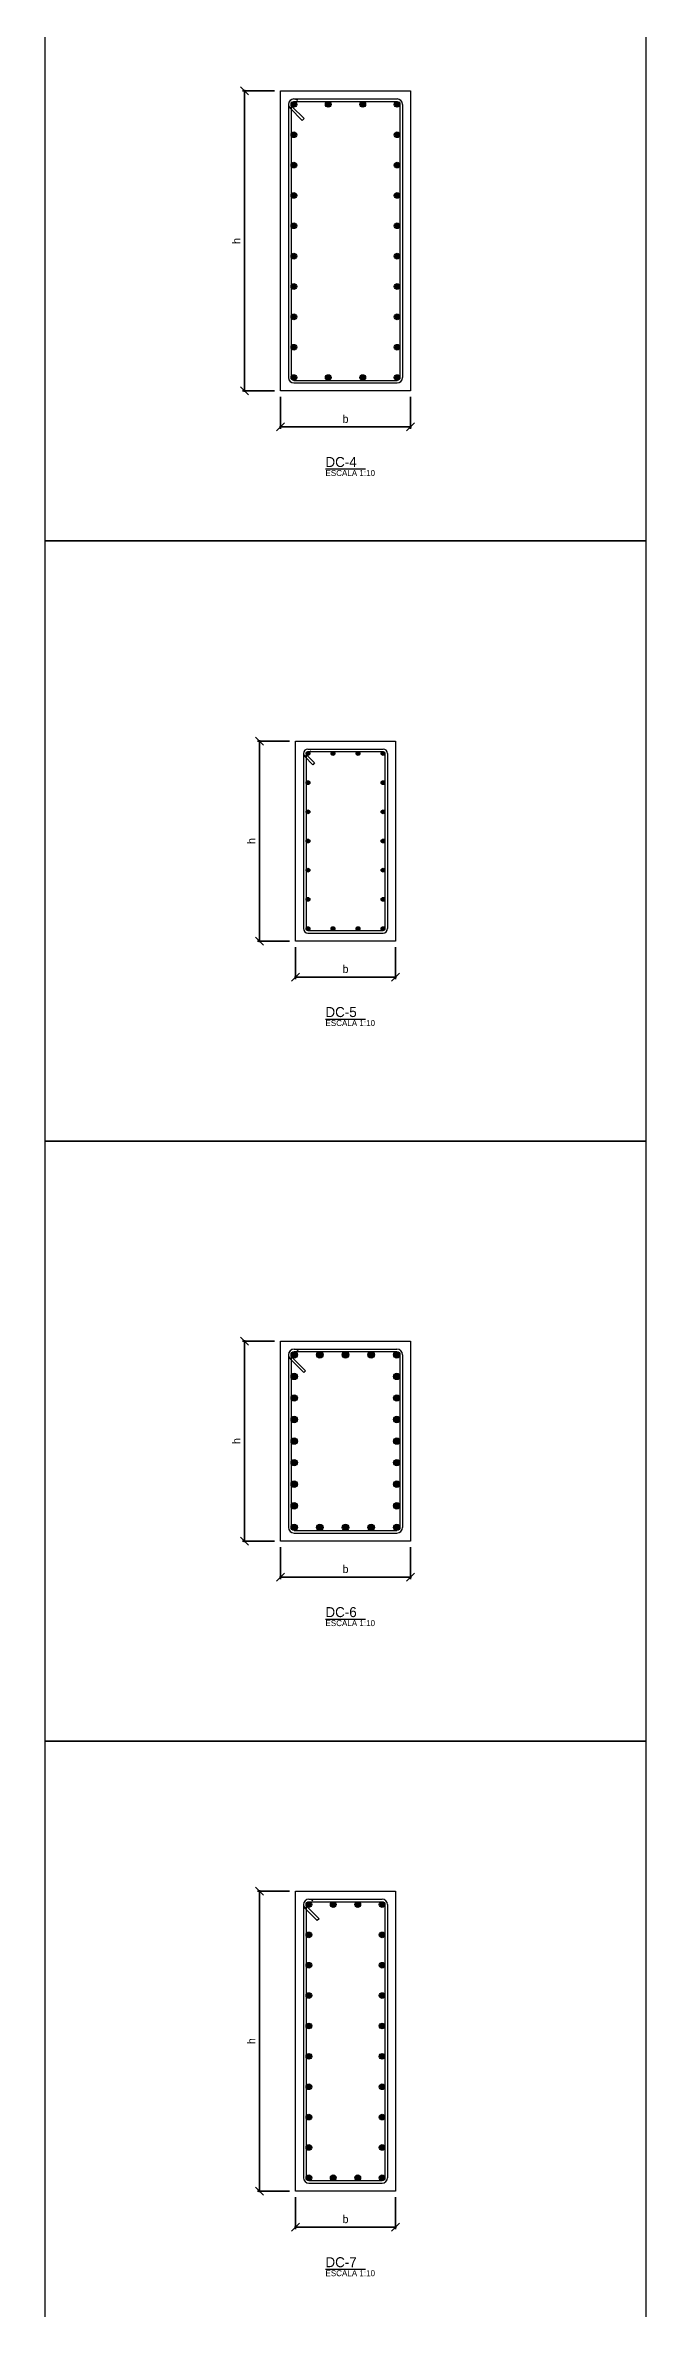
# Model space of a CAD drawing. Header units: metres. Extents: x 100 to 3100, y -41900 to 100.
# Drawn here: x 100 to 3100, y -20738 to -9422 of the extents above; entities that cross this region are included whole.
import ezdxf

# ---------------------------------------------------------------- set-up
doc = ezdxf.new("R2010")
doc.units = ezdxf.units.M
for name, color, linetype in [('Column', 3, 'Continuous'), ('DetailArea', 7, 'Continuous'), ('Rebar', 1, 'Continuous'), ('Text', 8, 'Continuous')]:
    doc.layers.add(name, color=color, linetype=linetype)
doc.styles.add('LiberationSerif', font='LiberationSerif-Regular.ttf')
doc.styles.add('OpenSansCondensed-Light', font='OpenSansCondensed-Light.ttf')
doc.dimstyles.new('EZDXF', dxfattribs={"dimtxt": 0.25, "dimasz": 0.175, "dimexe": 0.375, "dimexo": 0.125, "dimgap": 0.1, "dimtad": 1, "dimlfac": 100, "dimzin": 12, "dimdsep": 46, "dimtxsty": 'OpenSansCondensed-Light', "dimblk": 'ARCHTICK', "dimcen": 2.5, "dimazin": 3, "dimtfac": 0.5, "dimtmove": 2, "dimatfit": 3})

# ---------------------------------------------------------------- blocks, each defined once
blk = doc.blocks.new('_ARCHTICK')
at = {"color": 0, "linetype": 'BYBLOCK', "const_width": 0.15}
blk.add_lwpolyline([(-0.5, -0.5), (0.5, 0.5)], dxfattribs=at)

msp = doc.modelspace()

# ---------------------------------------------------------------- hatches: boundary and pattern name
h = msp.add_hatch(color=1)
h.dxf.hatch_style = 1
edge = h.paths.add_edge_path()
edge.add_ellipse((1342.025, -9717.025), major_axis=(14.325, 0), ratio=1, start_angle=0, end_angle=360)
h = msp.add_hatch(color=1)
h.dxf.hatch_style = 1
edge = h.paths.add_edge_path()
edge.add_ellipse((1514.00833, -9717.025), major_axis=(14.325, 0), ratio=1, start_angle=0, end_angle=360)
h = msp.add_hatch(color=1)
h.dxf.hatch_style = 1
edge = h.paths.add_edge_path()
edge.add_ellipse((1685.99167, -9717.025), major_axis=(14.325, 0), ratio=1, start_angle=0, end_angle=360)
h = msp.add_hatch(color=1)
h.dxf.hatch_style = 1
edge = h.paths.add_edge_path()
edge.add_ellipse((1857.975, -9717.025), major_axis=(14.325, 0), ratio=1, start_angle=0, end_angle=360)
h = msp.add_hatch(color=1)
h.dxf.hatch_style = 1
edge = h.paths.add_edge_path()
edge.add_ellipse((1342.025, -9868.79722), major_axis=(14.325, 0), ratio=1, start_angle=0, end_angle=360)
h = msp.add_hatch(color=1)
h.dxf.hatch_style = 1
edge = h.paths.add_edge_path()
edge.add_ellipse((1857.975, -9868.79722), major_axis=(14.325, 0), ratio=1, start_angle=0, end_angle=360)
h = msp.add_hatch(color=1)
h.dxf.hatch_style = 1
edge = h.paths.add_edge_path()
edge.add_ellipse((1342.025, -10020.56944), major_axis=(14.325, 0), ratio=1, start_angle=0, end_angle=360)
h = msp.add_hatch(color=1)
h.dxf.hatch_style = 1
edge = h.paths.add_edge_path()
edge.add_ellipse((1857.975, -10020.56944), major_axis=(14.325, 0), ratio=1, start_angle=0, end_angle=360)
h = msp.add_hatch(color=1)
h.dxf.hatch_style = 1
edge = h.paths.add_edge_path()
edge.add_ellipse((1342.025, -10172.34167), major_axis=(14.325, 0), ratio=1, start_angle=0, end_angle=360)
h = msp.add_hatch(color=1)
h.dxf.hatch_style = 1
edge = h.paths.add_edge_path()
edge.add_ellipse((1857.975, -10172.34167), major_axis=(14.325, 0), ratio=1, start_angle=0, end_angle=360)
h = msp.add_hatch(color=1)
h.dxf.hatch_style = 1
edge = h.paths.add_edge_path()
edge.add_ellipse((1342.025, -10324.11389), major_axis=(14.325, 0), ratio=1, start_angle=0, end_angle=360)
h = msp.add_hatch(color=1)
h.dxf.hatch_style = 1
edge = h.paths.add_edge_path()
edge.add_ellipse((1857.975, -10324.11389), major_axis=(14.325, 0), ratio=1, start_angle=0, end_angle=360)
h = msp.add_hatch(color=1)
h.dxf.hatch_style = 1
edge = h.paths.add_edge_path()
edge.add_ellipse((1342.025, -10475.88611), major_axis=(14.325, 0), ratio=1, start_angle=0, end_angle=360)
h = msp.add_hatch(color=1)
h.dxf.hatch_style = 1
edge = h.paths.add_edge_path()
edge.add_ellipse((1857.975, -10475.88611), major_axis=(14.325, 0), ratio=1, start_angle=0, end_angle=360)
h = msp.add_hatch(color=1)
h.dxf.hatch_style = 1
edge = h.paths.add_edge_path()
edge.add_ellipse((1342.025, -10627.65833), major_axis=(14.325, 0), ratio=1, start_angle=0, end_angle=360)
h = msp.add_hatch(color=1)
h.dxf.hatch_style = 1
edge = h.paths.add_edge_path()
edge.add_ellipse((1857.975, -10627.65833), major_axis=(14.325, 0), ratio=1, start_angle=0, end_angle=360)
h = msp.add_hatch(color=1)
h.dxf.hatch_style = 1
edge = h.paths.add_edge_path()
edge.add_ellipse((1342.025, -10779.43056), major_axis=(14.325, 0), ratio=1, start_angle=0, end_angle=360)
h = msp.add_hatch(color=1)
h.dxf.hatch_style = 1
edge = h.paths.add_edge_path()
edge.add_ellipse((1857.975, -10779.43056), major_axis=(14.325, 0), ratio=1, start_angle=0, end_angle=360)
h = msp.add_hatch(color=1)
h.dxf.hatch_style = 1
edge = h.paths.add_edge_path()
edge.add_ellipse((1342.025, -10931.20278), major_axis=(14.325, 0), ratio=1, start_angle=0, end_angle=360)
h = msp.add_hatch(color=1)
h.dxf.hatch_style = 1
edge = h.paths.add_edge_path()
edge.add_ellipse((1857.975, -10931.20278), major_axis=(14.325, 0), ratio=1, start_angle=0, end_angle=360)
h = msp.add_hatch(color=1)
h.dxf.hatch_style = 1
edge = h.paths.add_edge_path()
edge.add_ellipse((1342.025, -11082.975), major_axis=(14.325, 0), ratio=1, start_angle=0, end_angle=360)
h = msp.add_hatch(color=1)
h.dxf.hatch_style = 1
edge = h.paths.add_edge_path()
edge.add_ellipse((1514.00833, -11082.975), major_axis=(14.325, 0), ratio=1, start_angle=0, end_angle=360)
h = msp.add_hatch(color=1)
h.dxf.hatch_style = 1
edge = h.paths.add_edge_path()
edge.add_ellipse((1685.99167, -11082.975), major_axis=(14.325, 0), ratio=1, start_angle=0, end_angle=360)
h = msp.add_hatch(color=1)
h.dxf.hatch_style = 1
edge = h.paths.add_edge_path()
edge.add_ellipse((1857.975, -11082.975), major_axis=(14.325, 0), ratio=1, start_angle=0, end_angle=360)
h = msp.add_hatch(color=1)
h.dxf.hatch_style = 1
edge = h.paths.add_edge_path()
edge.add_ellipse((1412.225, -12962.225), major_axis=(9.525, 0), ratio=1, start_angle=0, end_angle=360)
h = msp.add_hatch(color=1)
h.dxf.hatch_style = 1
edge = h.paths.add_edge_path()
edge.add_ellipse((1537.40833, -12962.225), major_axis=(9.525, 0), ratio=1, start_angle=0, end_angle=360)
h = msp.add_hatch(color=1)
h.dxf.hatch_style = 1
edge = h.paths.add_edge_path()
edge.add_ellipse((1662.59167, -12962.225), major_axis=(9.525, 0), ratio=1, start_angle=0, end_angle=360)
h = msp.add_hatch(color=1)
h.dxf.hatch_style = 1
edge = h.paths.add_edge_path()
edge.add_ellipse((1787.775, -12962.225), major_axis=(9.525, 0), ratio=1, start_angle=0, end_angle=360)
h = msp.add_hatch(color=1)
h.dxf.hatch_style = 1
edge = h.paths.add_edge_path()
edge.add_ellipse((1412.225, -13108.15), major_axis=(9.525, 0), ratio=1, start_angle=0, end_angle=360)
h = msp.add_hatch(color=1)
h.dxf.hatch_style = 1
edge = h.paths.add_edge_path()
edge.add_ellipse((1787.775, -13108.15), major_axis=(9.525, 0), ratio=1, start_angle=0, end_angle=360)
h = msp.add_hatch(color=1)
h.dxf.hatch_style = 1
edge = h.paths.add_edge_path()
edge.add_ellipse((1412.225, -13254.075), major_axis=(9.525, 0), ratio=1, start_angle=0, end_angle=360)
h = msp.add_hatch(color=1)
h.dxf.hatch_style = 1
edge = h.paths.add_edge_path()
edge.add_ellipse((1787.775, -13254.075), major_axis=(9.525, 0), ratio=1, start_angle=0, end_angle=360)
h = msp.add_hatch(color=1)
h.dxf.hatch_style = 1
edge = h.paths.add_edge_path()
edge.add_ellipse((1412.225, -13400), major_axis=(9.525, 0), ratio=1, start_angle=0, end_angle=360)
h = msp.add_hatch(color=1)
h.dxf.hatch_style = 1
edge = h.paths.add_edge_path()
edge.add_ellipse((1787.775, -13400), major_axis=(9.525, 0), ratio=1, start_angle=0, end_angle=360)
h = msp.add_hatch(color=1)
h.dxf.hatch_style = 1
edge = h.paths.add_edge_path()
edge.add_ellipse((1412.225, -13545.925), major_axis=(9.525, 0), ratio=1, start_angle=0, end_angle=360)
h = msp.add_hatch(color=1)
h.dxf.hatch_style = 1
edge = h.paths.add_edge_path()
edge.add_ellipse((1787.775, -13545.925), major_axis=(9.525, 0), ratio=1, start_angle=0, end_angle=360)
h = msp.add_hatch(color=1)
h.dxf.hatch_style = 1
edge = h.paths.add_edge_path()
edge.add_ellipse((1412.225, -13691.85), major_axis=(9.525, 0), ratio=1, start_angle=0, end_angle=360)
h = msp.add_hatch(color=1)
h.dxf.hatch_style = 1
edge = h.paths.add_edge_path()
edge.add_ellipse((1787.775, -13691.85), major_axis=(9.525, 0), ratio=1, start_angle=0, end_angle=360)
h = msp.add_hatch(color=1)
h.dxf.hatch_style = 1
edge = h.paths.add_edge_path()
edge.add_ellipse((1412.225, -13837.775), major_axis=(9.525, 0), ratio=1, start_angle=0, end_angle=360)
h = msp.add_hatch(color=1)
h.dxf.hatch_style = 1
edge = h.paths.add_edge_path()
edge.add_ellipse((1537.40833, -13837.775), major_axis=(9.525, 0), ratio=1, start_angle=0, end_angle=360)
h = msp.add_hatch(color=1)
h.dxf.hatch_style = 1
edge = h.paths.add_edge_path()
edge.add_ellipse((1662.59167, -13837.775), major_axis=(9.525, 0), ratio=1, start_angle=0, end_angle=360)
h = msp.add_hatch(color=1)
h.dxf.hatch_style = 1
edge = h.paths.add_edge_path()
edge.add_ellipse((1787.775, -13837.775), major_axis=(9.525, 0), ratio=1, start_angle=0, end_angle=360)
h = msp.add_hatch(color=1)
h.dxf.hatch_style = 1
edge = h.paths.add_edge_path()
edge.add_ellipse((1343.83, -15968.83), major_axis=(16.13, 0), ratio=1, start_angle=0, end_angle=360)
h = msp.add_hatch(color=1)
h.dxf.hatch_style = 1
edge = h.paths.add_edge_path()
edge.add_ellipse((1471.915, -15968.83), major_axis=(16.13, 0), ratio=1, start_angle=0, end_angle=360)
h = msp.add_hatch(color=1)
h.dxf.hatch_style = 1
edge = h.paths.add_edge_path()
edge.add_ellipse((1600, -15968.83), major_axis=(16.13, 0), ratio=1, start_angle=0, end_angle=360)
h = msp.add_hatch(color=1)
h.dxf.hatch_style = 1
edge = h.paths.add_edge_path()
edge.add_ellipse((1728.085, -15968.83), major_axis=(16.13, 0), ratio=1, start_angle=0, end_angle=360)
h = msp.add_hatch(color=1)
h.dxf.hatch_style = 1
edge = h.paths.add_edge_path()
edge.add_ellipse((1856.17, -15968.83), major_axis=(16.13, 0), ratio=1, start_angle=0, end_angle=360)
h = msp.add_hatch(color=1)
h.dxf.hatch_style = 1
edge = h.paths.add_edge_path()
edge.add_ellipse((1343.83, -16076.6225), major_axis=(16.13, 0), ratio=1, start_angle=0, end_angle=360)
h = msp.add_hatch(color=1)
h.dxf.hatch_style = 1
edge = h.paths.add_edge_path()
edge.add_ellipse((1856.17, -16076.6225), major_axis=(16.13, 0), ratio=1, start_angle=0, end_angle=360)
h = msp.add_hatch(color=1)
h.dxf.hatch_style = 1
edge = h.paths.add_edge_path()
edge.add_ellipse((1343.83, -16184.415), major_axis=(16.13, 0), ratio=1, start_angle=0, end_angle=360)
h = msp.add_hatch(color=1)
h.dxf.hatch_style = 1
edge = h.paths.add_edge_path()
edge.add_ellipse((1856.17, -16184.415), major_axis=(16.13, 0), ratio=1, start_angle=0, end_angle=360)
h = msp.add_hatch(color=1)
h.dxf.hatch_style = 1
edge = h.paths.add_edge_path()
edge.add_ellipse((1343.83, -16292.2075), major_axis=(16.13, 0), ratio=1, start_angle=0, end_angle=360)
h = msp.add_hatch(color=1)
h.dxf.hatch_style = 1
edge = h.paths.add_edge_path()
edge.add_ellipse((1856.17, -16292.2075), major_axis=(16.13, 0), ratio=1, start_angle=0, end_angle=360)
h = msp.add_hatch(color=1)
h.dxf.hatch_style = 1
edge = h.paths.add_edge_path()
edge.add_ellipse((1343.83, -16400), major_axis=(16.13, 0), ratio=1, start_angle=0, end_angle=360)
h = msp.add_hatch(color=1)
h.dxf.hatch_style = 1
edge = h.paths.add_edge_path()
edge.add_ellipse((1856.17, -16400), major_axis=(16.13, 0), ratio=1, start_angle=0, end_angle=360)
h = msp.add_hatch(color=1)
h.dxf.hatch_style = 1
edge = h.paths.add_edge_path()
edge.add_ellipse((1343.83, -16507.7925), major_axis=(16.13, 0), ratio=1, start_angle=0, end_angle=360)
h = msp.add_hatch(color=1)
h.dxf.hatch_style = 1
edge = h.paths.add_edge_path()
edge.add_ellipse((1856.17, -16507.7925), major_axis=(16.13, 0), ratio=1, start_angle=0, end_angle=360)
h = msp.add_hatch(color=1)
h.dxf.hatch_style = 1
edge = h.paths.add_edge_path()
edge.add_ellipse((1343.83, -16615.585), major_axis=(16.13, 0), ratio=1, start_angle=0, end_angle=360)
h = msp.add_hatch(color=1)
h.dxf.hatch_style = 1
edge = h.paths.add_edge_path()
edge.add_ellipse((1856.17, -16615.585), major_axis=(16.13, 0), ratio=1, start_angle=0, end_angle=360)
h = msp.add_hatch(color=1)
h.dxf.hatch_style = 1
edge = h.paths.add_edge_path()
edge.add_ellipse((1343.83, -16723.3775), major_axis=(16.13, 0), ratio=1, start_angle=0, end_angle=360)
h = msp.add_hatch(color=1)
h.dxf.hatch_style = 1
edge = h.paths.add_edge_path()
edge.add_ellipse((1856.17, -16723.3775), major_axis=(16.13, 0), ratio=1, start_angle=0, end_angle=360)
h = msp.add_hatch(color=1)
h.dxf.hatch_style = 1
edge = h.paths.add_edge_path()
edge.add_ellipse((1343.83, -16831.17), major_axis=(16.13, 0), ratio=1, start_angle=0, end_angle=360)
h = msp.add_hatch(color=1)
h.dxf.hatch_style = 1
edge = h.paths.add_edge_path()
edge.add_ellipse((1471.915, -16831.17), major_axis=(16.13, 0), ratio=1, start_angle=0, end_angle=360)
h = msp.add_hatch(color=1)
h.dxf.hatch_style = 1
edge = h.paths.add_edge_path()
edge.add_ellipse((1600, -16831.17), major_axis=(16.13, 0), ratio=1, start_angle=0, end_angle=360)
h = msp.add_hatch(color=1)
h.dxf.hatch_style = 1
edge = h.paths.add_edge_path()
edge.add_ellipse((1728.085, -16831.17), major_axis=(16.13, 0), ratio=1, start_angle=0, end_angle=360)
h = msp.add_hatch(color=1)
h.dxf.hatch_style = 1
edge = h.paths.add_edge_path()
edge.add_ellipse((1856.17, -16831.17), major_axis=(16.13, 0), ratio=1, start_angle=0, end_angle=360)
h = msp.add_hatch(color=1)
h.dxf.hatch_style = 1
edge = h.paths.add_edge_path()
edge.add_ellipse((1417.025, -18717.025), major_axis=(14.325, 0), ratio=1, start_angle=0, end_angle=360)
h = msp.add_hatch(color=1)
h.dxf.hatch_style = 1
edge = h.paths.add_edge_path()
edge.add_ellipse((1539.00833, -18717.025), major_axis=(14.325, 0), ratio=1, start_angle=0, end_angle=360)
h = msp.add_hatch(color=1)
h.dxf.hatch_style = 1
edge = h.paths.add_edge_path()
edge.add_ellipse((1660.99167, -18717.025), major_axis=(14.325, 0), ratio=1, start_angle=0, end_angle=360)
h = msp.add_hatch(color=1)
h.dxf.hatch_style = 1
edge = h.paths.add_edge_path()
edge.add_ellipse((1782.975, -18717.025), major_axis=(14.325, 0), ratio=1, start_angle=0, end_angle=360)
h = msp.add_hatch(color=1)
h.dxf.hatch_style = 1
edge = h.paths.add_edge_path()
edge.add_ellipse((1417.025, -18868.79722), major_axis=(14.325, 0), ratio=1, start_angle=0, end_angle=360)
h = msp.add_hatch(color=1)
h.dxf.hatch_style = 1
edge = h.paths.add_edge_path()
edge.add_ellipse((1782.975, -18868.79722), major_axis=(14.325, 0), ratio=1, start_angle=0, end_angle=360)
h = msp.add_hatch(color=1)
h.dxf.hatch_style = 1
edge = h.paths.add_edge_path()
edge.add_ellipse((1417.025, -19020.56944), major_axis=(14.325, 0), ratio=1, start_angle=0, end_angle=360)
h = msp.add_hatch(color=1)
h.dxf.hatch_style = 1
edge = h.paths.add_edge_path()
edge.add_ellipse((1782.975, -19020.56944), major_axis=(14.325, 0), ratio=1, start_angle=0, end_angle=360)
h = msp.add_hatch(color=1)
h.dxf.hatch_style = 1
edge = h.paths.add_edge_path()
edge.add_ellipse((1417.025, -19172.34167), major_axis=(14.325, 0), ratio=1, start_angle=0, end_angle=360)
h = msp.add_hatch(color=1)
h.dxf.hatch_style = 1
edge = h.paths.add_edge_path()
edge.add_ellipse((1782.975, -19172.34167), major_axis=(14.325, 0), ratio=1, start_angle=0, end_angle=360)
h = msp.add_hatch(color=1)
h.dxf.hatch_style = 1
edge = h.paths.add_edge_path()
edge.add_ellipse((1417.025, -19324.11389), major_axis=(14.325, 0), ratio=1, start_angle=0, end_angle=360)
h = msp.add_hatch(color=1)
h.dxf.hatch_style = 1
edge = h.paths.add_edge_path()
edge.add_ellipse((1782.975, -19324.11389), major_axis=(14.325, 0), ratio=1, start_angle=0, end_angle=360)
h = msp.add_hatch(color=1)
h.dxf.hatch_style = 1
edge = h.paths.add_edge_path()
edge.add_ellipse((1417.025, -19475.88611), major_axis=(14.325, 0), ratio=1, start_angle=0, end_angle=360)
h = msp.add_hatch(color=1)
h.dxf.hatch_style = 1
edge = h.paths.add_edge_path()
edge.add_ellipse((1782.975, -19475.88611), major_axis=(14.325, 0), ratio=1, start_angle=0, end_angle=360)
h = msp.add_hatch(color=1)
h.dxf.hatch_style = 1
edge = h.paths.add_edge_path()
edge.add_ellipse((1417.025, -19627.65833), major_axis=(14.325, 0), ratio=1, start_angle=0, end_angle=360)
h = msp.add_hatch(color=1)
h.dxf.hatch_style = 1
edge = h.paths.add_edge_path()
edge.add_ellipse((1782.975, -19627.65833), major_axis=(14.325, 0), ratio=1, start_angle=0, end_angle=360)
h = msp.add_hatch(color=1)
h.dxf.hatch_style = 1
edge = h.paths.add_edge_path()
edge.add_ellipse((1417.025, -19779.43056), major_axis=(14.325, 0), ratio=1, start_angle=0, end_angle=360)
h = msp.add_hatch(color=1)
h.dxf.hatch_style = 1
edge = h.paths.add_edge_path()
edge.add_ellipse((1782.975, -19779.43056), major_axis=(14.325, 0), ratio=1, start_angle=0, end_angle=360)
h = msp.add_hatch(color=1)
h.dxf.hatch_style = 1
edge = h.paths.add_edge_path()
edge.add_ellipse((1417.025, -19931.20278), major_axis=(14.325, 0), ratio=1, start_angle=0, end_angle=360)
h = msp.add_hatch(color=1)
h.dxf.hatch_style = 1
edge = h.paths.add_edge_path()
edge.add_ellipse((1782.975, -19931.20278), major_axis=(14.325, 0), ratio=1, start_angle=0, end_angle=360)
h = msp.add_hatch(color=1)
h.dxf.hatch_style = 1
edge = h.paths.add_edge_path()
edge.add_ellipse((1417.025, -20082.975), major_axis=(14.325, 0), ratio=1, start_angle=0, end_angle=360)
h = msp.add_hatch(color=1)
h.dxf.hatch_style = 1
edge = h.paths.add_edge_path()
edge.add_ellipse((1539.00833, -20082.975), major_axis=(14.325, 0), ratio=1, start_angle=0, end_angle=360)
h = msp.add_hatch(color=1)
h.dxf.hatch_style = 1
edge = h.paths.add_edge_path()
edge.add_ellipse((1660.99167, -20082.975), major_axis=(14.325, 0), ratio=1, start_angle=0, end_angle=360)
h = msp.add_hatch(color=1)
h.dxf.hatch_style = 1
edge = h.paths.add_edge_path()
edge.add_ellipse((1782.975, -20082.975), major_axis=(14.325, 0), ratio=1, start_angle=0, end_angle=360)

# ---------------------------------------------------------------- linework, layer by layer
at = {"layer": 'Column'}
for points in [[(1275, -9650), (1925, -9650), (1925, -11150), (1275, -11150), (1275, -9650)], [(1350, -12900), (1850, -12900), (1850, -13900), (1350, -13900), (1350, -12900)], [(1275, -15900), (1925, -15900), (1925, -16900), (1275, -16900), (1275, -15900)], [(1350, -18650), (1850, -18650), (1850, -20150), (1350, -20150), (1350, -18650)]]:
    msp.add_lwpolyline(points, dxfattribs=at)
at = {"layer": 'DetailArea'}
for points in [[(100, -8900), (3100, -8900), (3100, -11900), (100, -11900), (100, -8900)], [(100, -11900), (3100, -11900), (3100, -14900), (100, -14900), (100, -11900)], [(100, -14900), (3100, -14900), (3100, -17900), (100, -17900), (100, -14900)], [(100, -17900), (3100, -17900), (3100, -20900), (100, -20900), (100, -17900)]]:
    msp.add_lwpolyline(points, dxfattribs=at)
at = {"layer": 'Rebar'}
for points in [[(1315, -9717.025), (1315, -11082.975)], [(1331.8957, -9727.1543), (1392.67152, -9787.93013), (1383.69127, -9796.91039), (1322.91544, -9736.13456), (1331.8957, -9727.1543)], [(1327.7, -9717.025), (1327.7, -11082.975)], [(1342.025, -9690), (1857.975, -9690)], [(1342.025, -9702.7), (1857.975, -9702.7)], [(1872.3, -9717.025), (1872.3, -11082.975)], [(1885, -9717.025), (1885, -11082.975)], [(1342.025, -11097.3), (1857.975, -11097.3)], [(1342.025, -11110), (1857.975, -11110)], [(1390, -12962.225), (1390, -13837.775)], [(1405.48981, -12968.96019), (1445.90096, -13009.37134), (1436.9207, -13018.3516), (1396.50955, -12977.94045), (1405.48981, -12968.96019)], [(1402.7, -12962.225), (1402.7, -13837.775)], [(1412.225, -12940), (1787.775, -12940)], [(1412.225, -12952.7), (1787.775, -12952.7)], [(1797.3, -12962.225), (1797.3, -13837.775)], [(1810, -12962.225), (1810, -13837.775)], [(1412.225, -13847.3), (1787.775, -13847.3)], [(1412.225, -13860), (1787.775, -13860)], [(1343.83, -15940), (1856.17, -15940)], [(1343.83, -15952.7), (1856.17, -15952.7)], [(1315, -15968.83), (1315, -16831.17)], [(1332.42437, -15980.23563), (1400.85816, -16048.66943), (1391.87791, -16057.64968), (1323.44411, -15989.21589), (1332.42437, -15980.23563)], [(1327.7, -15968.83), (1327.7, -16831.17)], [(1872.3, -15968.83), (1872.3, -16831.17)], [(1885, -15968.83), (1885, -16831.17)], [(1343.83, -16847.3), (1856.17, -16847.3)], [(1343.83, -16860), (1856.17, -16860)], [(1390, -18717.025), (1390, -20082.975)], [(1406.8957, -18727.1543), (1467.67152, -18787.93013), (1458.69127, -18796.91039), (1397.91544, -18736.13456), (1406.8957, -18727.1543)], [(1402.7, -18717.025), (1402.7, -20082.975)], [(1417.025, -18690), (1782.975, -18690)], [(1417.025, -18702.7), (1782.975, -18702.7)], [(1797.3, -18717.025), (1797.3, -20082.975)], [(1810, -18717.025), (1810, -20082.975)], [(1417.025, -20097.3), (1782.975, -20097.3)], [(1417.025, -20110), (1782.975, -20110)]]:
    msp.add_lwpolyline(points, dxfattribs=at)
for centre, radius in [((1342.025, -9717.025), 14.325), ((1514.00833, -9717.025), 14.325), ((1685.99167, -9717.025), 14.325), ((1857.975, -9717.025), 14.325), ((1342.025, -9868.79722), 14.325), ((1857.975, -9868.79722), 14.325), ((1342.025, -10020.56944), 14.325), ((1857.975, -10020.56944), 14.325), ((1342.025, -10172.34167), 14.325), ((1857.975, -10172.34167), 14.325), ((1342.025, -10324.11389), 14.325), ((1857.975, -10324.11389), 14.325), ((1342.025, -10475.88611), 14.325), ((1857.975, -10475.88611), 14.325), ((1342.025, -10627.65833), 14.325), ((1857.975, -10627.65833), 14.325), ((1342.025, -10779.43056), 14.325), ((1857.975, -10779.43056), 14.325), ((1342.025, -10931.20278), 14.325), ((1857.975, -10931.20278), 14.325), ((1342.025, -11082.975), 14.325), ((1514.00833, -11082.975), 14.325), ((1685.99167, -11082.975), 14.325), ((1857.975, -11082.975), 14.325), ((1412.225, -12962.225), 9.525), ((1537.40833, -12962.225), 9.525), ((1662.59167, -12962.225), 9.525), ((1787.775, -12962.225), 9.525), ((1412.225, -13108.15), 9.525), ((1787.775, -13108.15), 9.525), ((1412.225, -13254.075), 9.525), ((1787.775, -13254.075), 9.525), ((1412.225, -13400), 9.525), ((1787.775, -13400), 9.525), ((1412.225, -13545.925), 9.525), ((1787.775, -13545.925), 9.525), ((1412.225, -13691.85), 9.525), ((1787.775, -13691.85), 9.525), ((1412.225, -13837.775), 9.525), ((1537.40833, -13837.775), 9.525), ((1662.59167, -13837.775), 9.525), ((1787.775, -13837.775), 9.525), ((1343.83, -15968.83), 16.13), ((1471.915, -15968.83), 16.13), ((1600, -15968.83), 16.13), ((1728.085, -15968.83), 16.13), ((1856.17, -15968.83), 16.13), ((1343.83, -16076.6225), 16.13), ((1856.17, -16076.6225), 16.13), ((1343.83, -16184.415), 16.13), ((1856.17, -16184.415), 16.13), ((1343.83, -16292.2075), 16.13), ((1856.17, -16292.2075), 16.13), ((1343.83, -16400), 16.13), ((1856.17, -16400), 16.13), ((1343.83, -16507.7925), 16.13), ((1856.17, -16507.7925), 16.13), ((1343.83, -16615.585), 16.13), ((1856.17, -16615.585), 16.13), ((1343.83, -16723.3775), 16.13), ((1856.17, -16723.3775), 16.13), ((1343.83, -16831.17), 16.13), ((1471.915, -16831.17), 16.13), ((1600, -16831.17), 16.13), ((1728.085, -16831.17), 16.13), ((1856.17, -16831.17), 16.13), ((1417.025, -18717.025), 14.325), ((1539.00833, -18717.025), 14.325), ((1660.99167, -18717.025), 14.325), ((1782.975, -18717.025), 14.325), ((1417.025, -18868.79722), 14.325), ((1782.975, -18868.79722), 14.325), ((1417.025, -19020.56944), 14.325), ((1782.975, -19020.56944), 14.325), ((1417.025, -19172.34167), 14.325), ((1782.975, -19172.34167), 14.325), ((1417.025, -19324.11389), 14.325), ((1782.975, -19324.11389), 14.325), ((1417.025, -19475.88611), 14.325), ((1782.975, -19475.88611), 14.325), ((1417.025, -19627.65833), 14.325), ((1782.975, -19627.65833), 14.325), ((1417.025, -19779.43056), 14.325), ((1782.975, -19779.43056), 14.325), ((1417.025, -19931.20278), 14.325), ((1782.975, -19931.20278), 14.325), ((1417.025, -20082.975), 14.325), ((1539.00833, -20082.975), 14.325), ((1660.99167, -20082.975), 14.325), ((1782.975, -20082.975), 14.325)]:
    msp.add_circle(centre, radius, dxfattribs=at)
for centre, radius, start, end in [((1342.025, -9717.025), 27.025, 90, 180), ((1342.025, -9717.025), 27.025, 45, 225), ((1857.975, -9717.025), 27.025, 0, 90), ((1342.025, -11082.975), 27.025, 180, 270), ((1857.975, -11082.975), 27.025, 270, 0), ((1412.225, -12962.225), 22.225, 90, 180), ((1412.225, -12962.225), 22.225, 45, 225), ((1787.775, -12962.225), 22.225, 0, 90), ((1412.225, -13837.775), 22.225, 180, 270), ((1787.775, -13837.775), 22.225, 270, 0), ((1343.83, -15968.83), 28.83, 90, 180), ((1343.83, -15968.83), 28.83, 45, 225), ((1856.17, -15968.83), 28.83, 0, 90), ((1343.83, -16831.17), 28.83, 180, 270), ((1856.17, -16831.17), 28.83, 270, 0), ((1417.025, -18717.025), 27.025, 90, 180), ((1417.025, -18717.025), 27.025, 45, 225), ((1782.975, -18717.025), 27.025, 0, 90), ((1417.025, -20082.975), 27.025, 180, 270), ((1782.975, -20082.975), 27.025, 270, 0)]:
    msp.add_arc(centre, radius, start, end, dxfattribs=at)
at = {"layer": 'Text'}
for points in [[(1500, -11540), (1700, -11540)], [(1500, -14290), (1700, -14290)], [(1500, -17290), (1700, -17290)], [(1500, -20540), (1700, -20540)]]:
    msp.add_lwpolyline(points, dxfattribs=at)

# ---------------------------------------------------------------- texts
at = {"layer": 'Text', "style": 'LiberationSerif'}
for s, height, p in [('DC-4', 50, (1500, -11530)), ('ESCALA 1:10', 30, (1500, -11575)), ('DC-5', 50, (1500, -14280)), ('ESCALA 1:10', 30, (1500, -14325)), ('ESCALA 1:10', 30, (1500, -17325)), ('DC-6', 50, (1500, -17280)), ('DC-7', 50, (1500, -20530)), ('ESCALA 1:10', 30, (1500, -20575))]:
    msp.add_text(s, height=height, dxfattribs=at).set_placement(p)

# ---------------------------------------------------------------- dimensions: what is measured, and where the dimension line sits
for base, p1, p2 in [((1095, -11150), (1275, -11150), (1275, -9650)), ((1170, -13900), (1350, -13900), (1350, -12900)), ((1095, -16900), (1275, -16900), (1275, -15900)), ((1170, -20150), (1350, -20150), (1350, -18650))]:
    msp.add_linear_dim(base=base, p1=p1, p2=p2, angle=90, text='h', dimstyle='EZDXF', override={"dimtxt": 40, "dimexe": 10, "dimexo": 30, "dimgap": 20, "dimtxsty": 'LiberationSerif', "dimtsz": 20, "dimdle": 5, "dimclrd": 1, "dimclre": 1, "dimclrt": 1, "dimlwd": 35, "dimlwe": 35}).render()
for base, p1, p2 in [((1275, -11330), (1275, -11150), (1925, -11150)), ((1350, -14080), (1350, -13900), (1850, -13900)), ((1275, -17080), (1275, -16900), (1925, -16900)), ((1350, -20330), (1350, -20150), (1850, -20150))]:
    msp.add_linear_dim(base=base, p1=p1, p2=p2, text='b', dimstyle='EZDXF', override={"dimtxt": 40, "dimexe": 10, "dimexo": 30, "dimgap": 20, "dimtxsty": 'LiberationSerif', "dimtsz": 20, "dimdle": 5, "dimclrd": 1, "dimclre": 1, "dimclrt": 1, "dimlwd": 35, "dimlwe": 35}).render()

doc.saveas('drawing.dxf')
